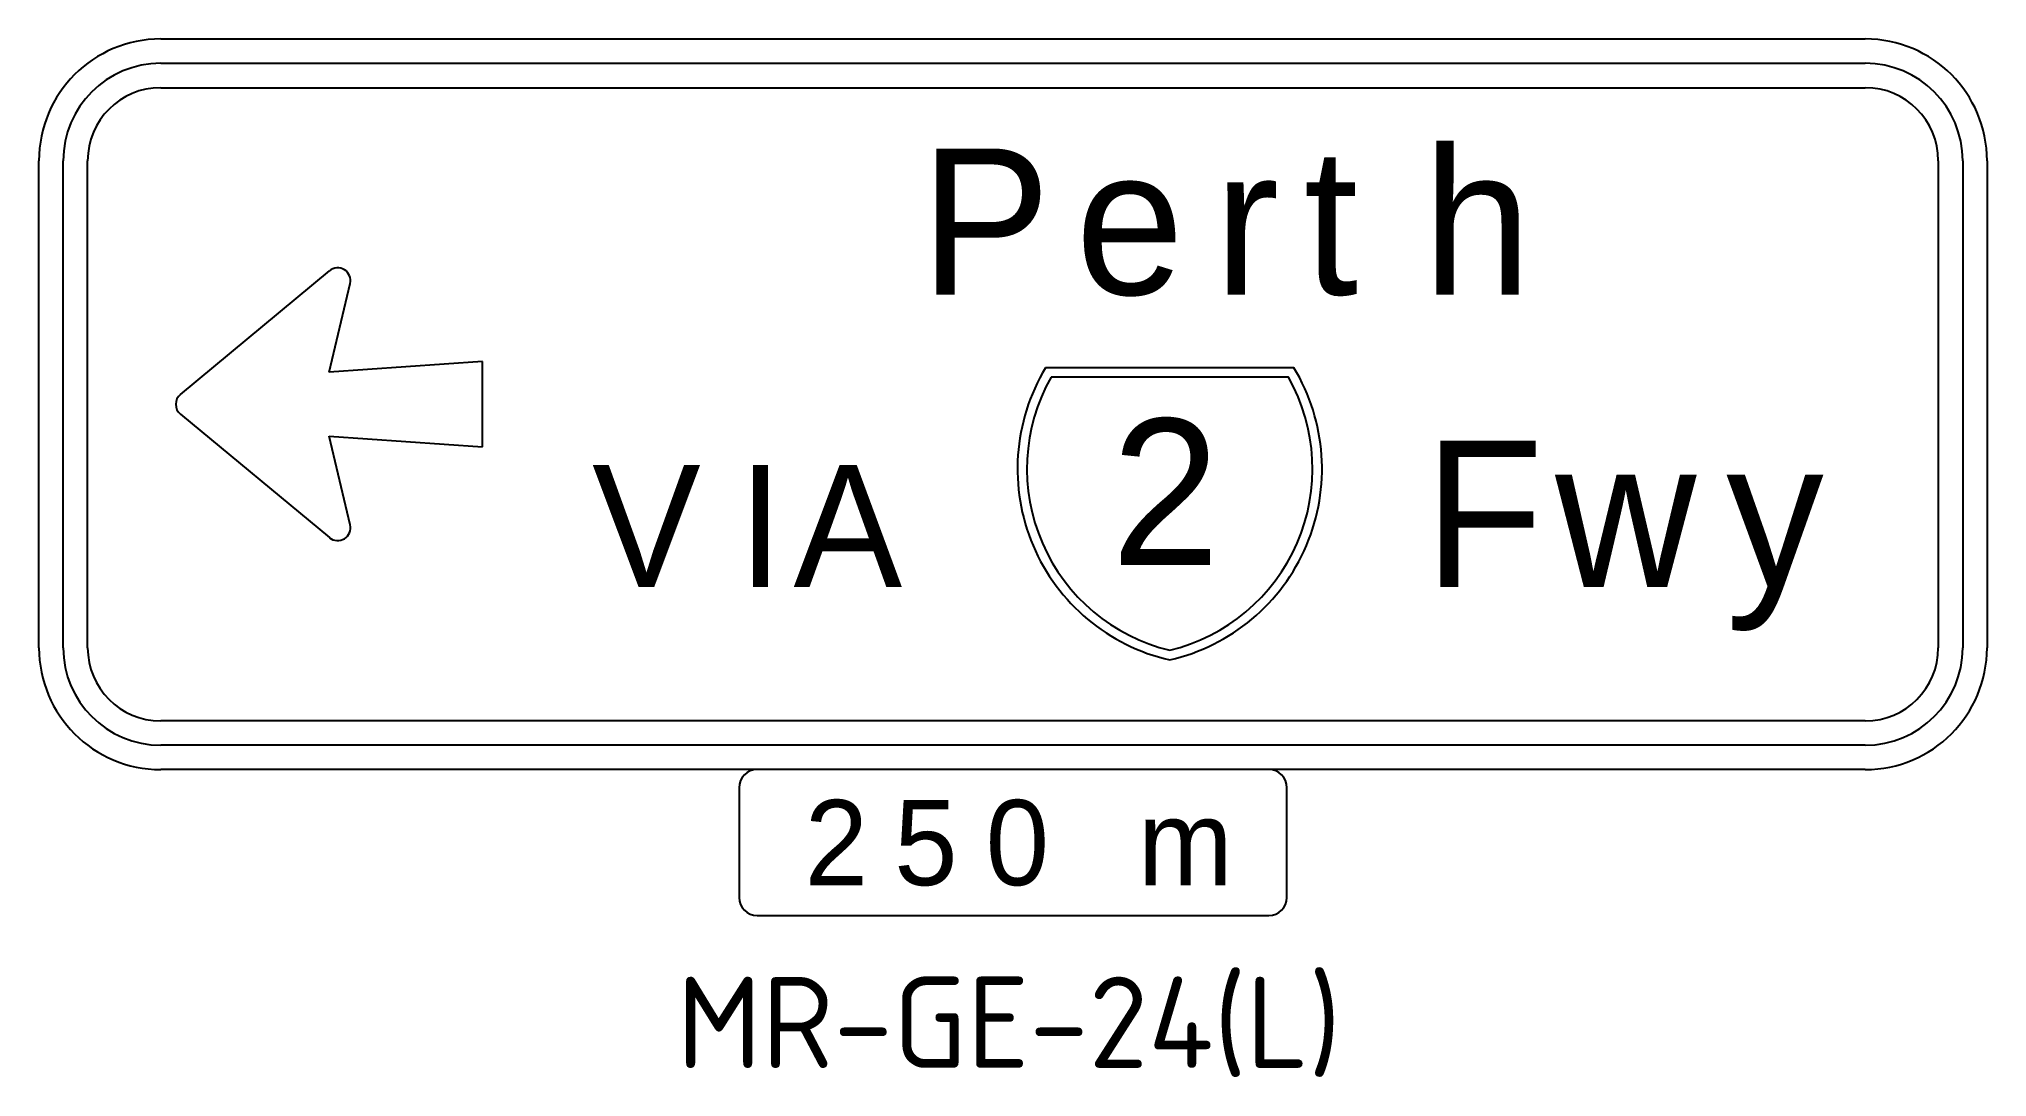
# Model space of a CAD drawing. Extents: x 0.7 to 54.1, y 0.1 to 28.5.
import ezdxf
from ezdxf.enums import TextEntityAlignment as Align

# ---------------------------------------------------------------- set-up
doc = ezdxf.new("R2010")
doc.units = 0
doc.layers.add('L25', color=1, linetype='CONTINUOUS')
doc.layers.add('T25', color=1, linetype='CONTINUOUS')
doc.styles.add('ESERIES', font='Eseries.shx')
doc.styles.add('ISO', font='iso3098b.shx')
doc.styles.add('MESERIES', font='MEseries.shx')

msp = doc.modelspace()

# ---------------------------------------------------------------- linework, layer by layer
at = {"layer": 'L25'}
for p, q in [((4.05, 28.541), (50.717, 28.541)), ((4.05, 27.874), (50.717, 27.874)), ((4.05, 27.207), (50.717, 27.207)), ((0.717, 11.874), (0.717, 25.207)), ((1.384, 11.874), (1.384, 25.207)), ((2.05, 11.874), (2.05, 25.207)), ((52.717, 25.207), (52.717, 11.874)), ((53.384, 25.207), (53.384, 11.874)), ((54.05, 25.207), (54.05, 11.874)), ((4.588, 18.81), (8.672, 22.193)), ((8.662, 19.416), (9.236, 21.843)), ((12.862, 19.707), (8.662, 19.416)), ((12.862, 17.374), (12.862, 19.707)), ((4.588, 18.271), (8.672, 14.888)), ((8.662, 17.666), (12.862, 17.374)), ((9.236, 15.238), (8.662, 17.666)), ((50.717, 9.874), (4.05, 9.874)), ((50.717, 9.207), (4.05, 9.207)), ((50.717, 8.541), (4.05, 8.541)), ((34.384, 8.541), (20.384, 8.541)), ((19.884, 8.041), (19.884, 5.041)), ((34.884, 5.041), (34.884, 8.041)), ((20.384, 4.541), (34.384, 4.541))]:
    msp.add_line(p, q, dxfattribs=at)
for points in [[(28.275, 19.541, 0.510433), (31.675, 11.541, 0.510433), (35.075, 19.541)], [(28.425, 19.281, 0.497849), (31.675, 11.807, 0.497849), (34.926, 19.281)]]:
    msp.add_lwpolyline(points, format="xyb", close=True, dxfattribs=at)
for centre, radius, start, end in [((4.05, 25.207), 3.333, 90, 180), ((50.717, 25.207), 3.333, 0, 90), ((4.05, 25.207), 2.667, 90, 180), ((50.717, 25.207), 2.667, 0, 90), ((4.05, 25.207), 2, 90, 180), ((50.717, 25.207), 2, 0, 90), ((8.895, 21.924), 0.35, 346.6992, 129.6442), ((4.812, 18.541), 0.35, 129.6442, 230.3558), ((8.895, 15.157), 0.35, 230.3558, 13.3008), ((4.05, 11.874), 3.333, 180, 270), ((4.05, 11.874), 2.667, 180, 270), ((4.05, 11.874), 2, 180, 270), ((50.717, 11.874), 3.333, 270, 0), ((50.717, 11.874), 2.667, 270, 0), ((50.717, 11.874), 2, 270, 0), ((20.384, 8.041), 0.5, 90, 180), ((34.384, 8.041), 0.5, 0, 90), ((20.384, 5.041), 0.5, 180, 270), ((34.384, 5.041), 0.5, 270, 0)]:
    msp.add_arc(centre, radius, start, end, dxfattribs=at)

# ---------------------------------------------------------------- texts
for s, height, style, p in [('h', 4, 'MESERIES', (38.603, 21.541)), ('P', 4, 'MESERIES', (24.845, 21.541)), ('t', 4, 'MESERIES', (35.343, 21.541)), ('e', 4, 'MESERIES', (29.093, 21.541)), ('r', 4, 'MESERIES', (32.893, 21.541)), ('2', 4, 'ESERIES', (30.075, 14.141)), ('F', 4, 'MESERIES', (38.642, 13.541)), ('V', 3.333, 'ESERIES', (15.861, 13.541)), ('I', 3.333, 'ESERIES', (19.852, 13.541)), ('A', 3.333, 'ESERIES', (21.375, 13.541)), ('w', 4, 'MESERIES', (42.227, 13.541)), ('y', 4, 'MESERIES', (46.906, 13.541)), ('2', 2.333, 'ESERIES', (21.681, 5.374)), ('5', 2.333, 'ESERIES', (24.131, 5.374)), ('0', 2.333, 'ESERIES', (26.636, 5.374)), ('m', 2.333, 'MESERIES', (30.803, 5.374))]:
    msp.add_text(s, height=height, dxfattribs=dict(at, style=style)).set_placement(p)
at = {"layer": 'T25', "style": 'ISO'}
msp.add_text('MR-GE-24(L)', height=2.5, dxfattribs=at).set_placement((27.275, 0.369), align=Align.CENTER)

doc.saveas('drawing.dxf')
